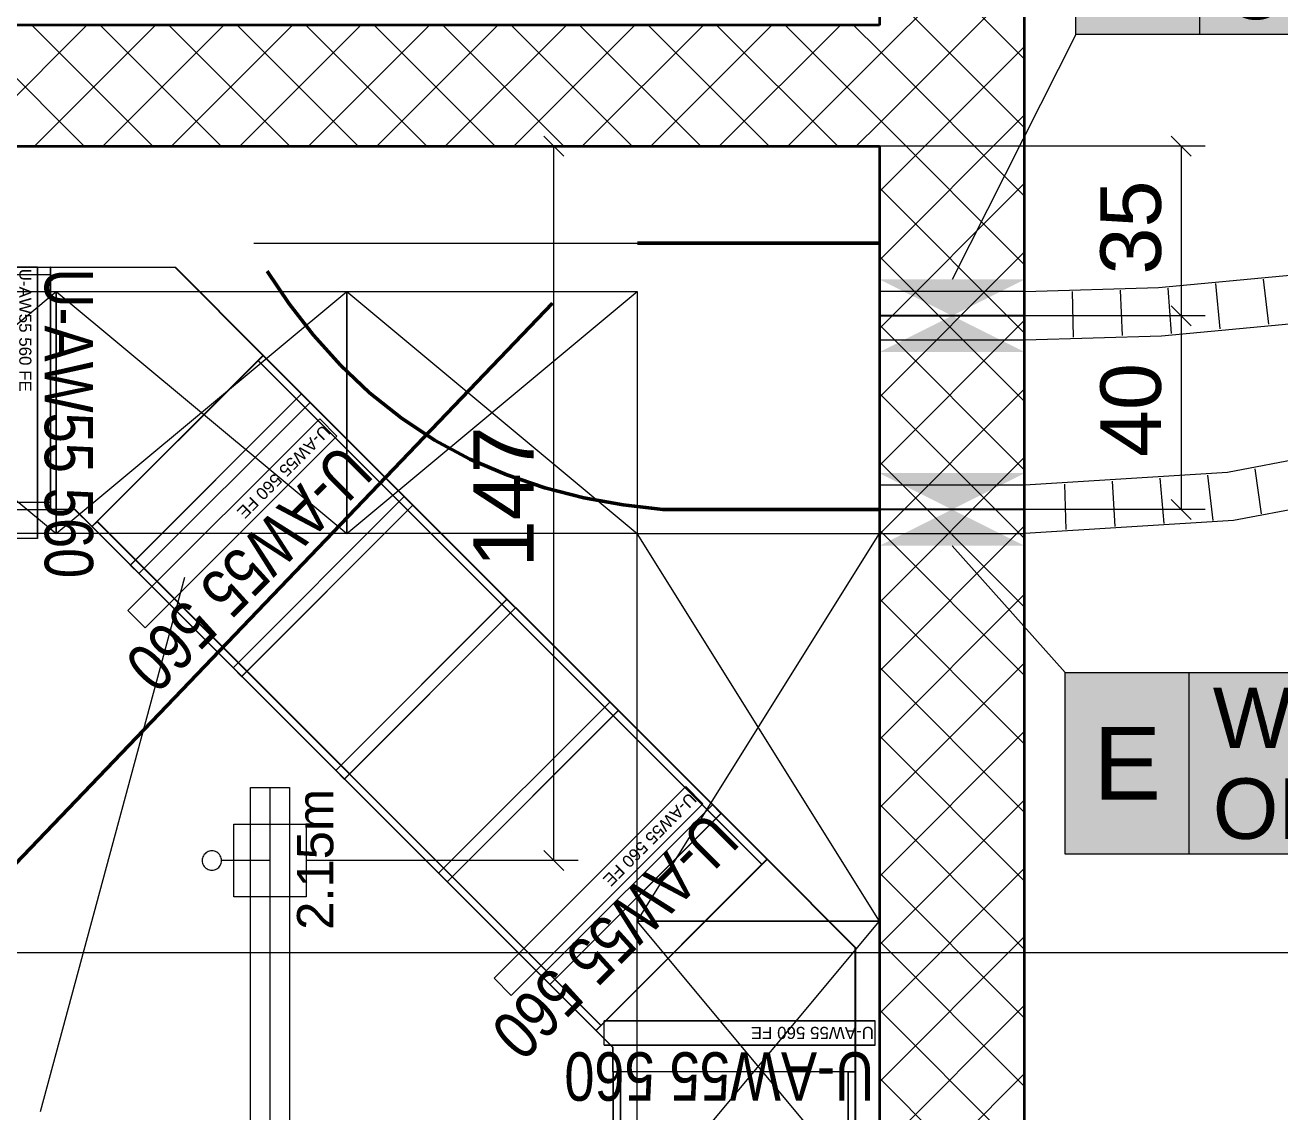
# Model space of a CAD drawing. Extents: x -1132 to 613, y -179 to 712.
# Drawn here: x 18.1 to 69.9, y 67.9 to 112.8 of the extents above; entities that cross this region are included whole.
import ezdxf
from ezdxf.lldxf.tags import DXFTag

# ---------------------------------------------------------------- set-up
doc = ezdxf.new("R2010")
doc.units = 0
doc.layers.get('0').update_dxf_attribs({"lineweight": 13})
for name, color, linetype, lineweight in [('A-WALL-____-MCUT', 7, 'Continuous', 35), ('A-WALL-____-PATT', 7, 'Continuous', 35), ('S-GRID-____-OTLN', 7, 'Continuous', 5)]:
    doc.layers.add(name, color=color, linetype=linetype, lineweight=lineweight)
for name, color, linetype, lineweight, true_color in [('EL01_VVV_Mass', 7, 'Continuous', 13, 0xb2b200), ('EL01_WAN_Aussparung Wand', 7, 'Continuous', 13, 0x7f5f3f), ('EL01_WAN_Aussparung Wand Text', 7, 'Continuous', 13, 0x7f5f3f), ('EL01_WAN_Leuchten', 7, 'Continuous', 13, 0x0080ff), ('EL01_WAN_Licht', 7, 'Continuous', 13, 0x0080ff), ('EL01_WAN_Trassen', 40, 'Continuous', 13, 0xffbf00), ('EL01_WAN_Trassen Befestigung', 7, 'Continuous', 13, 0xb2b200), ('EL01_WAN_Verteiler', 1, 'Continuous', 13, 0xff0000), ('X_Geometrie', 3, 'Continuous', 50, 0x00ff00)]:
    doc.layers.add(name, color=color, linetype=linetype, lineweight=lineweight, true_color=true_color)
doc.styles.get("Standard").update_dxf_attribs({"font": 'arial.ttf'})
tags = doc.linetypes.add('_Rasterlinie_', pattern=[0.375, 0.2, -0.05, 0.075, -0.05]).pattern_tags.tags
tags[10:11] = [DXFTag(74, 4), DXFTag(75, 0), DXFTag(340, '0'), DXFTag(46, 1.0), DXFTag(50, 0.0), DXFTag(44, 0.0), DXFTag(45, 0.0)]
tags[8:9] = [DXFTag(74, 4), DXFTag(75, 0), DXFTag(340, '0'), DXFTag(46, 1.0), DXFTag(50, 0.0), DXFTag(44, 0.0), DXFTag(45, 0.0)]
tags[6:7] = [DXFTag(74, 4), DXFTag(75, 0), DXFTag(340, '0'), DXFTag(46, 1.0), DXFTag(50, 0.0), DXFTag(44, 0.0), DXFTag(45, 0.0)]
tags[4:5] = [DXFTag(74, 4), DXFTag(75, 0), DXFTag(340, '0'), DXFTag(46, 1.0), DXFTag(50, 0.0), DXFTag(44, 0.0), DXFTag(45, 0.0)]
tags = doc.linetypes.add('STRICHPUNKT2', pattern=[12.7, 6.35, -3.175, 0, -3.175]).pattern_tags.tags
tags[10:11] = [DXFTag(74, 4), DXFTag(75, 0), DXFTag(340, '0'), DXFTag(46, 0.0), DXFTag(50, 0.0), DXFTag(44, 0.0), DXFTag(45, 0.0)]
tags[8:9] = [DXFTag(74, 4), DXFTag(75, 0), DXFTag(340, '0'), DXFTag(46, 0.0), DXFTag(50, 0.0), DXFTag(44, 0.0), DXFTag(45, 0.0)]
tags[6:7] = [DXFTag(74, 4), DXFTag(75, 0), DXFTag(340, '0'), DXFTag(46, 0.0), DXFTag(50, 0.0), DXFTag(44, 0.0), DXFTag(45, 0.0)]
tags[4:5] = [DXFTag(74, 4), DXFTag(75, 0), DXFTag(340, '0'), DXFTag(46, 0.0), DXFTag(50, 0.0), DXFTag(44, 0.0), DXFTag(45, 0.0)]

# ---------------------------------------------------------------- blocks, each defined once
blk = doc.blocks.new('Referenz-A0UNPDE96I', base_point=(-1115.886, -117.372))
at = {"layer": 'A-WALL-____-MCUT', "color": 0, "linetype": 'Continuous', "ltscale": 0.35}
for p, q in [((59.385, -113.603), (59.385, 561.478)), ((53.385, 152.778), (53.385, 112.778)), ((53.385, 112.778), (-87.215, 112.778)), ((-87.215, 107.778), (53.385, 107.778)), ((53.385, 107.778), (53.385, -37.222))]:
    blk.add_line(p, q, dxfattribs=at)
at = {"layer": 'A-WALL-____-PATT', "color": 0, "linetype": 'Continuous', "lineweight": 9, "ltscale": 0.13}
for p, q in [((53.385, 111.561), (59.385, 117.561)), ((59.385, 111.372), (53.385, 117.372)), ((53.385, 108.732), (59.385, 114.732)), ((59.385, 108.544), (53.385, 114.544)), ((20.553, 107.778), (15.553, 112.778)), ((15.662, 107.778), (20.662, 112.778)), ((23.381, 107.778), (18.381, 112.778)), ((18.49, 107.778), (23.49, 112.778)), ((26.21, 107.778), (21.21, 112.778)), ((21.318, 107.778), (26.318, 112.778)), ((29.038, 107.778), (24.038, 112.778)), ((24.147, 107.778), (29.147, 112.778)), ((31.866, 107.778), (26.866, 112.778)), ((26.975, 107.778), (31.975, 112.778)), ((34.695, 107.778), (29.695, 112.778)), ((29.804, 107.778), (34.804, 112.778)), ((37.523, 107.778), (32.523, 112.778)), ((32.632, 107.778), (37.632, 112.778)), ((40.352, 107.778), (35.352, 112.778)), ((35.461, 107.778), (40.461, 112.778)), ((43.18, 107.778), (38.18, 112.778)), ((38.289, 107.778), (43.289, 112.778)), ((46.009, 107.778), (41.009, 112.778)), ((41.117, 107.778), (46.117, 112.778)), ((48.837, 107.778), (43.837, 112.778)), ((43.946, 107.778), (48.946, 112.778)), ((51.665, 107.778), (46.665, 112.778)), ((46.774, 107.778), (51.774, 112.778)), ((53.385, 108.887), (49.494, 112.778)), ((53.385, 111.715), (52.322, 112.778)), ((49.603, 107.778), (53.385, 111.561)), ((53.385, 105.904), (59.385, 111.904)), ((59.385, 105.715), (53.385, 111.715)), ((53.385, 103.076), (59.385, 109.076)), ((59.385, 102.887), (53.385, 108.887)), ((52.431, 107.778), (53.385, 108.732)), ((53.385, 100.247), (59.385, 106.247)), ((59.385, 100.058), (53.385, 106.058)), ((53.385, 97.419), (59.385, 103.419)), ((59.385, 97.23), (53.385, 103.23)), ((53.385, 94.59), (59.385, 100.59)), ((59.385, 94.401), (53.385, 100.401)), ((53.385, 91.762), (59.385, 97.762)), ((59.385, 91.573), (53.385, 97.573)), ((53.385, 88.933), (59.385, 94.933)), ((59.385, 88.745), (53.385, 94.745)), ((53.385, 86.105), (59.385, 92.105)), ((59.385, 85.916), (53.385, 91.916)), ((53.385, 83.277), (59.385, 89.277)), ((59.385, 83.088), (53.385, 89.088)), ((53.385, 80.448), (59.385, 86.448)), ((59.385, 80.259), (53.385, 86.259)), ((53.385, 77.62), (59.385, 83.62)), ((59.385, 77.431), (53.385, 83.431)), ((53.385, 74.791), (59.385, 80.791)), ((59.385, 74.602), (53.385, 80.602)), ((53.385, 71.963), (59.385, 77.963)), ((59.385, 71.774), (53.385, 77.774)), ((53.385, 69.134), (59.385, 75.134)), ((59.385, 68.946), (53.385, 74.946)), ((53.385, 66.306), (59.385, 72.306)), ((59.385, 66.117), (53.385, 72.117)), ((53.385, 63.478), (59.385, 69.478)), ((59.385, 63.289), (53.385, 69.289))]:
    blk.add_line(p, q, dxfattribs=at)
at = {"layer": 'S-GRID-____-OTLN', "color": 0, "linetype": '_Rasterlinie_', "ltscale": 0.13}
blk.add_line((-1107.612, 74.478), (103.376, 74.478), dxfattribs=at)
at = {"layer": 'X_Geometrie', "color": 0, "linetype": 'Continuous', "ltscale": 0.5}
blk.add_line((-88.498, -32.662), (39.889, 101.295), dxfattribs=at)
blk = doc.blocks.new('Wanddurchbruch-A0UNPDFF6I', base_point=(53.387, 91.278))
at = {"color": 0, "linetype": 'ByBlock', "lineweight": -2, "ltscale": 0.13}
for p, q in [((53.387, 91.278), (53.387, 94.278)), ((59.387, 91.278), (59.387, 94.278))]:
    blk.add_line(p, q, dxfattribs=at)
at = {"color": 0, "linetype": 'STRICHPUNKT2', "lineweight": 25, "ltscale": 0.25}
blk.add_line((59.387, 92.778), (53.387, 92.778), dxfattribs=at)
at = {"color": 0, "linetype": 'ByBlock', "lineweight": -2, "ltscale": 0.13}
for points in [[(56.387, 92.778), (59.387, 94.278), (53.387, 94.278)], [(53.387, 91.278), (59.387, 91.278), (56.387, 92.778)]]:
    blk.add_solid(points, dxfattribs=at)
blk = doc.blocks.new('Durchbruch beschriften-A0UNPDFH6I', base_point=(56.387, 78.547))
at = {"color": 0, "lineweight": -2}
for p, q in [((61.061, 86.047), (56.387, 91.278)), ((61.061, 78.547), (61.061, 86.047)), ((61.061, 86.047), (87.229, 86.047)), ((66.182, 78.547), (66.182, 86.047)), ((87.229, 86.047), (87.229, 78.547)), ((87.229, 78.547), (61.061, 78.547))]:
    blk.add_line(p, q, dxfattribs=at)
at = {"color": 7, "lineweight": -2, "true_color": 0xffffff}
for points in [[(61.061, 78.547), (87.229, 78.547), (61.061, 86.047)], [(87.229, 78.547), (61.061, 86.047), (87.229, 86.047)]]:
    blk.add_solid(points, dxfattribs=at)
at = {"color": 0, "lineweight": -2, "char_height": 2.5, "attachment_point": 1}
for s, insert in [('{\\fArial; WA 150 }', (66.182, 85.422)), ('{\\fArial; OKRD=-350 }', (66.182, 81.672))]:
    blk.add_mtext(s, dxfattribs=dict(at, insert=insert))
at = {"color": 40, "lineweight": -2, "true_color": 0xffbf00, "insert": (62.224, 83.797), "char_height": 3, "attachment_point": 1}
blk.add_mtext('{\\fArial;E}', dxfattribs=at)
blk = doc.blocks.new('Wanddurchbruch-A0UNPDJH6I', base_point=(53.387, 99.278))
at = {"color": 0, "linetype": 'ByBlock', "lineweight": -2, "ltscale": 0.13}
for p, q in [((53.387, 99.278), (53.387, 102.278)), ((59.387, 99.278), (59.387, 102.278))]:
    blk.add_line(p, q, dxfattribs=at)
at = {"color": 0, "linetype": 'STRICHPUNKT2', "lineweight": 25, "ltscale": 0.25}
blk.add_line((59.387, 100.778), (53.387, 100.778), dxfattribs=at)
at = {"color": 0, "linetype": 'ByBlock', "lineweight": -2, "ltscale": 0.13}
for points in [[(56.387, 100.778), (59.387, 102.278), (53.387, 102.278)], [(53.387, 99.278), (59.387, 99.278), (56.387, 100.778)]]:
    blk.add_solid(points, dxfattribs=at)
blk = doc.blocks.new('Durchbruch beschriften-A0UNPDJJ6I', base_point=(56.387, 102.278))
at = {"color": 0, "lineweight": -2}
for p, q in [((61.495, 112.4), (61.495, 119.9)), ((61.495, 119.9), (87.662, 119.9)), ((66.615, 112.4), (66.615, 119.9)), ((87.662, 119.9), (87.662, 112.4)), ((61.495, 112.4), (56.387, 102.278)), ((87.662, 112.4), (61.495, 112.4))]:
    blk.add_line(p, q, dxfattribs=at)
at = {"color": 7, "lineweight": -2, "true_color": 0xffffff}
for points in [[(61.495, 112.4), (87.662, 112.4), (61.495, 119.9)], [(87.662, 112.4), (61.495, 119.9), (87.662, 119.9)]]:
    blk.add_solid(points, dxfattribs=at)
at = {"color": 0, "lineweight": -2, "char_height": 2.5, "attachment_point": 1}
for s, insert in [('{\\fArial; WA 150 }', (66.615, 119.275)), ('{\\fArial; OKRD=-350 }', (66.615, 115.525))]:
    blk.add_mtext(s, dxfattribs=dict(at, insert=insert))
at = {"color": 40, "lineweight": -2, "true_color": 0xffbf00, "insert": (62.658, 117.65), "char_height": 3, "attachment_point": 1}
blk.add_mtext('{\\fArial;E}', dxfattribs=at)
blk = doc.blocks.new('IfcObject-A0UNPDJZ6I', base_point=(22.318, 85.308))
at = {"layer": 'EL01_WAN_Trassen', "linetype": 'ByBlock', "lineweight": -2, "ltscale": 0.13}
for p, q in [((30.274, 96.518), (22.355, 88.598)), ((22.355, 88.598), (30.274, 96.518)), ((30.981, 95.811), (30.274, 96.518)), ((30.981, 95.811), (30.274, 96.518)), ((30.274, 96.518), (30.274, 96.518)), ((30.981, 95.811), (23.062, 87.891)), ((23.062, 87.891), (30.981, 95.811)), ((30.981, 95.811), (30.981, 95.811)), ((23.062, 87.891), (22.355, 88.598)), ((23.062, 87.891), (22.355, 88.598)), ((22.355, 88.598), (22.355, 88.598)), ((23.062, 87.891), (23.062, 87.891))]:
    blk.add_line(p, q, dxfattribs=at)
at = {"layer": 'EL01_WAN_Trassen', "lineweight": -2, "attachment_point": 1, "rotation": 225}
for s, insert, char_height in [('{\\fArial;U-AW55 560 FE}', (30.766, 95.949), 0.5), ('{\\W0.8;\\fArial;U-AW55 560}', (32.575, 94.151), 2)]:
    blk.add_mtext(s, dxfattribs=dict(at, insert=insert, char_height=char_height))
blk = doc.blocks.new('IfcObject-A0UNPDNF6I', base_point=(17.617, 90.226))
at = {"layer": 'EL01_WAN_Trassen', "linetype": 'ByBlock', "lineweight": -2, "ltscale": 0.13}
for p, q in [((18.617, 102.778), (17.617, 102.778)), ((18.617, 102.778), (17.617, 102.778)), ((17.617, 102.778), (17.617, 91.578)), ((17.617, 91.578), (17.617, 102.778)), ((17.617, 102.778), (17.617, 102.778)), ((18.617, 102.778), (18.617, 91.578)), ((18.617, 91.578), (18.617, 102.778)), ((18.617, 102.778), (18.617, 102.778)), ((18.617, 91.578), (17.617, 91.578)), ((18.617, 91.578), (17.617, 91.578)), ((17.617, 91.578), (17.617, 91.578)), ((18.617, 91.578), (18.617, 91.578))]:
    blk.add_line(p, q, dxfattribs=at)
at = {"layer": 'EL01_WAN_Trassen', "lineweight": -2, "attachment_point": 1, "rotation": 270}
for s, insert, char_height in [('{\\fArial;U-AW55 560 FE}', (18.367, 102.723), 0.5), ('{\\W0.8;\\fArial;U-AW55 560}', (20.917, 102.732), 2)]:
    blk.add_mtext(s, dxfattribs=dict(at, insert=insert, char_height=char_height))
blk = doc.blocks.new('IfcObject-A0UNPDP56I', base_point=(40.665, 68.358))
at = {"layer": 'EL01_WAN_Trassen', "linetype": 'ByBlock', "lineweight": -2, "ltscale": 0.13}
for p, q in [((42.017, 70.658), (42.017, 71.658)), ((42.017, 70.658), (42.017, 71.658)), ((53.217, 71.658), (42.017, 71.658)), ((42.017, 71.658), (42.017, 71.658)), ((42.017, 71.658), (53.217, 71.658)), ((53.217, 70.658), (53.217, 71.658)), ((53.217, 70.658), (53.217, 71.658)), ((53.217, 71.658), (53.217, 71.658)), ((53.217, 70.658), (42.017, 70.658)), ((42.017, 70.658), (42.017, 70.658)), ((42.017, 70.658), (53.217, 70.658)), ((53.217, 70.658), (53.217, 70.658))]:
    blk.add_line(p, q, dxfattribs=at)
at = {"layer": 'EL01_WAN_Trassen', "lineweight": -2, "attachment_point": 1, "rotation": 180}
for s, insert, char_height in [('{\\fArial;U-AW55 560 FE}', (53.162, 70.908), 0.5), ('{\\W0.8;\\fArial;U-AW55 560}', (53.171, 68.358), 2)]:
    blk.add_mtext(s, dxfattribs=dict(at, insert=insert, char_height=char_height))
blk = doc.blocks.new('IfcObject-A0UNPDQ16I', base_point=(37.436, 70.124))
at = {"layer": 'EL01_WAN_Trassen', "linetype": 'ByBlock', "lineweight": -2, "ltscale": 0.13}
for p, q in [((45.393, 81.333), (37.473, 73.414)), ((37.473, 73.414), (45.393, 81.333)), ((46.1, 80.626), (45.393, 81.333)), ((46.1, 80.626), (45.393, 81.333)), ((45.393, 81.333), (45.393, 81.333)), ((46.1, 80.626), (38.18, 72.707)), ((38.18, 72.707), (46.1, 80.626)), ((46.1, 80.626), (46.1, 80.626)), ((38.18, 72.707), (37.473, 73.414)), ((38.18, 72.707), (37.473, 73.414)), ((37.473, 73.414), (37.473, 73.414)), ((38.18, 72.707), (38.18, 72.707))]:
    blk.add_line(p, q, dxfattribs=at)
at = {"layer": 'EL01_WAN_Trassen', "lineweight": -2, "attachment_point": 1, "rotation": 225}
for s, insert, char_height in [('{\\fArial;U-AW55 560 FE}', (45.884, 80.764), 0.5), ('{\\W0.8;\\fArial;U-AW55 560}', (47.693, 78.967), 2)]:
    blk.add_mtext(s, dxfattribs=dict(at, insert=insert, char_height=char_height))
blk = doc.blocks.new('Winkel-A0UNPDQ96I', base_point=(41.672, 69.55))
at = {"color": 0, "linetype": 'ByBlock', "lineweight": -2, "ltscale": 0.13}
for p, q in [((41.672, 71.257), (48.742, 78.328)), ((41.69, 71.257), (48.761, 78.328)), ((48.742, 78.328), (48.761, 78.328)), ((48.742, 78.328), (52.378, 74.692)), ((48.761, 78.328), (52.396, 74.692)), ((52.378, 74.692), (52.396, 74.692)), ((52.378, 74.692), (52.378, 69.55)), ((52.396, 74.692), (52.396, 69.55)), ((41.672, 71.257), (41.69, 71.257)), ((42.379, 70.55), (41.672, 71.257)), ((42.397, 70.55), (41.69, 71.257)), ((42.379, 70.55), (42.397, 70.55)), ((42.379, 69.55), (42.379, 70.55)), ((42.397, 69.55), (42.397, 70.55)), ((42.379, 69.55), (42.397, 69.55)), ((52.378, 69.55), (42.379, 69.55)), ((52.396, 69.55), (42.397, 69.55)), ((52.378, 69.55), (52.396, 69.55))]:
    blk.add_line(p, q, dxfattribs=at)
blk = doc.blocks.new('Winkel-A0UNPDQV6I', base_point=(19.153, 92.071))
at = {"color": 0, "linetype": 'ByBlock', "lineweight": -2, "ltscale": 0.13}
for p, q in [((19.153, 102.778), (19.172, 102.778)), ((19.153, 92.778), (19.153, 102.778)), ((19.153, 102.778), (24.295, 102.778)), ((19.172, 92.778), (19.172, 102.778)), ((19.172, 102.778), (24.313, 102.778)), ((24.295, 102.778), (24.313, 102.778)), ((24.295, 102.778), (27.93, 99.142)), ((24.313, 102.778), (27.949, 99.142)), ((27.93, 99.142), (20.86, 92.071)), ((27.949, 99.142), (20.879, 92.071)), ((27.93, 99.142), (27.949, 99.142)), ((19.153, 92.778), (19.172, 92.778)), ((20.153, 92.778), (19.153, 92.778)), ((20.172, 92.778), (19.172, 92.778)), ((20.153, 92.778), (20.172, 92.778)), ((20.86, 92.071), (20.153, 92.778)), ((20.879, 92.071), (20.172, 92.778)), ((20.86, 92.071), (20.879, 92.071))]:
    blk.add_line(p, q, dxfattribs=at)
blk = doc.blocks.new('Kabelleiter-A0UNPDT16I', base_point=(20.86, 71.257))
at = {"color": 0, "linetype": 'ByBlock', "lineweight": -2, "ltscale": 0.13}
for p, q in [((27.93, 99.142), (27.718, 98.93)), ((27.737, 98.93), (27.949, 99.142)), ((27.93, 99.142), (48.742, 78.328)), ((27.949, 99.142), (27.93, 99.142)), ((27.949, 99.142), (48.761, 78.328)), ((27.718, 98.93), (48.53, 78.116)), ((27.718, 98.93), (27.737, 98.93)), ((27.737, 98.93), (48.549, 78.116)), ((22.451, 90.48), (29.521, 97.551)), ((22.456, 90.48), (29.526, 97.551)), ((29.526, 97.551), (29.521, 97.551)), ((29.521, 97.551), (29.875, 97.198)), ((29.879, 97.198), (29.526, 97.551)), ((22.804, 90.127), (29.875, 97.198)), ((22.809, 90.127), (29.879, 97.198)), ((29.875, 97.198), (29.879, 97.198)), ((26.693, 86.238), (33.763, 93.309)), ((26.698, 86.238), (33.768, 93.309)), ((33.768, 93.309), (33.763, 93.309)), ((33.763, 93.309), (34.117, 92.955)), ((34.121, 92.955), (33.768, 93.309)), ((27.047, 85.884), (34.117, 92.955)), ((27.051, 85.884), (34.121, 92.955)), ((34.117, 92.955), (34.121, 92.955)), ((21.072, 92.283), (20.86, 92.071)), ((20.879, 92.071), (21.091, 92.283)), ((21.072, 92.283), (41.884, 71.469)), ((21.091, 92.283), (21.072, 92.283)), ((21.091, 92.283), (41.903, 71.469)), ((20.86, 92.071), (41.672, 71.257)), ((20.86, 92.071), (20.879, 92.071)), ((20.879, 92.071), (41.69, 71.257)), ((22.456, 90.48), (22.451, 90.48)), ((22.451, 90.48), (22.804, 90.127)), ((22.809, 90.127), (22.456, 90.48)), ((22.804, 90.127), (22.809, 90.127)), ((30.935, 81.995), (38.005, 89.066)), ((30.94, 81.995), (38.01, 89.066)), ((31.289, 81.641), (38.359, 88.712)), ((31.293, 81.641), (38.364, 88.712)), ((38.01, 89.066), (38.005, 89.066)), ((38.005, 89.066), (38.359, 88.712)), ((38.364, 88.712), (38.01, 89.066)), ((38.359, 88.712), (38.364, 88.712)), ((26.698, 86.238), (26.693, 86.238)), ((26.693, 86.238), (27.047, 85.884)), ((27.051, 85.884), (26.698, 86.238)), ((27.047, 85.884), (27.051, 85.884)), ((35.177, 77.752), (42.248, 84.823)), ((35.182, 77.752), (42.252, 84.823)), ((35.531, 77.399), (42.601, 84.47)), ((35.535, 77.399), (42.606, 84.47)), ((42.252, 84.823), (42.248, 84.823)), ((42.248, 84.823), (42.601, 84.47)), ((42.606, 84.47), (42.252, 84.823)), ((42.601, 84.47), (42.606, 84.47)), ((30.94, 81.995), (30.935, 81.995)), ((30.935, 81.995), (31.289, 81.641)), ((31.293, 81.641), (30.94, 81.995)), ((31.289, 81.641), (31.293, 81.641)), ((39.419, 73.51), (46.49, 80.581)), ((39.424, 73.51), (46.494, 80.581)), ((46.494, 80.581), (46.49, 80.581)), ((46.49, 80.581), (46.843, 80.227)), ((46.848, 80.227), (46.494, 80.581)), ((39.773, 73.156), (46.843, 80.227)), ((39.778, 73.156), (46.848, 80.227)), ((46.843, 80.227), (46.848, 80.227)), ((48.742, 78.328), (48.53, 78.116)), ((48.549, 78.116), (48.761, 78.328)), ((48.761, 78.328), (48.742, 78.328)), ((35.182, 77.752), (35.177, 77.752)), ((35.177, 77.752), (35.531, 77.399)), ((35.535, 77.399), (35.182, 77.752)), ((48.53, 78.116), (48.549, 78.116)), ((35.531, 77.399), (35.535, 77.399)), ((39.424, 73.51), (39.419, 73.51)), ((39.419, 73.51), (39.773, 73.156)), ((39.778, 73.156), (39.424, 73.51)), ((39.773, 73.156), (39.778, 73.156)), ((41.884, 71.469), (41.672, 71.257)), ((41.672, 71.257), (41.69, 71.257)), ((41.69, 71.257), (41.903, 71.469)), ((41.903, 71.469), (41.884, 71.469))]:
    blk.add_line(p, q, dxfattribs=at)
blk = doc.blocks.new('Kabelleiter-A0UNPDTH6I', base_point=(-16.206, 92.778))
at = {"color": 0, "linetype": 'ByBlock', "lineweight": -2, "ltscale": 0.13}
for p, q in [((-16.206, 102.778), (19.153, 102.778)), ((-16.187, 102.778), (-16.206, 102.778)), ((-16.206, 102.778), (-16.206, 102.478)), ((-16.187, 102.778), (19.172, 102.778)), ((-16.187, 102.478), (-16.187, 102.778)), ((-13.956, 92.778), (-13.956, 102.778)), ((-13.951, 102.778), (-13.956, 102.778)), ((-13.956, 102.778), (-13.456, 102.778)), ((-13.951, 92.778), (-13.951, 102.778)), ((-13.451, 102.778), (-13.951, 102.778)), ((-13.456, 92.778), (-13.456, 102.778)), ((-13.456, 102.778), (-13.451, 102.778)), ((-13.451, 92.778), (-13.451, 102.778)), ((-7.957, 92.778), (-7.957, 102.778)), ((-7.952, 102.778), (-7.957, 102.778)), ((-7.957, 102.778), (-7.457, 102.778)), ((-7.952, 92.778), (-7.952, 102.778)), ((-7.452, 102.778), (-7.952, 102.778)), ((-7.457, 92.778), (-7.457, 102.778)), ((-7.457, 102.778), (-7.452, 102.778)), ((-7.452, 92.778), (-7.452, 102.778)), ((-1.957, 92.778), (-1.957, 102.778)), ((-1.953, 102.778), (-1.957, 102.778)), ((-1.957, 102.778), (-1.457, 102.778)), ((-1.953, 92.778), (-1.953, 102.778)), ((-1.453, 102.778), (-1.953, 102.778)), ((-1.457, 92.778), (-1.457, 102.778)), ((-1.457, 102.778), (-1.453, 102.778)), ((-1.453, 92.778), (-1.453, 102.778)), ((4.042, 92.778), (4.042, 102.778)), ((4.047, 102.778), (4.042, 102.778)), ((4.042, 102.778), (4.542, 102.778)), ((4.047, 92.778), (4.047, 102.778)), ((4.546, 102.778), (4.047, 102.778)), ((4.542, 92.778), (4.542, 102.778)), ((4.542, 102.778), (4.546, 102.778)), ((4.546, 92.778), (4.546, 102.778)), ((10.041, 92.778), (10.041, 102.778)), ((10.046, 102.778), (10.041, 102.778)), ((10.041, 102.778), (10.541, 102.778)), ((10.046, 92.778), (10.046, 102.778)), ((10.546, 102.778), (10.046, 102.778)), ((10.541, 92.778), (10.541, 102.778)), ((10.541, 102.778), (10.546, 102.778)), ((10.546, 92.778), (10.546, 102.778)), ((16.04, 92.778), (16.04, 102.778)), ((16.045, 102.778), (16.04, 102.778)), ((16.04, 102.778), (16.54, 102.778)), ((16.045, 92.778), (16.045, 102.778)), ((16.545, 102.778), (16.045, 102.778)), ((16.54, 92.778), (16.54, 102.778)), ((16.54, 102.778), (16.545, 102.778)), ((16.545, 92.778), (16.545, 102.778)), ((19.172, 102.778), (19.153, 102.778)), ((19.153, 102.778), (19.153, 102.478)), ((19.172, 102.478), (19.172, 102.778)), ((-16.206, 102.478), (19.153, 102.478)), ((-16.206, 102.478), (-16.187, 102.478)), ((-16.187, 102.478), (19.172, 102.478)), ((19.153, 102.478), (19.172, 102.478)), ((-16.206, 93.078), (19.153, 93.078)), ((-16.187, 93.078), (-16.206, 93.078)), ((-16.206, 93.078), (-16.206, 92.778)), ((-16.206, 92.778), (19.153, 92.778)), ((-16.206, 92.778), (-16.187, 92.778)), ((-16.187, 93.078), (19.172, 93.078)), ((-16.187, 92.778), (-16.187, 93.078)), ((-16.187, 92.778), (19.172, 92.778)), ((-13.951, 92.778), (-13.956, 92.778)), ((-13.956, 92.778), (-13.456, 92.778)), ((-13.451, 92.778), (-13.951, 92.778)), ((-13.456, 92.778), (-13.451, 92.778)), ((-7.952, 92.778), (-7.957, 92.778)), ((-7.957, 92.778), (-7.457, 92.778)), ((-7.452, 92.778), (-7.952, 92.778)), ((-7.457, 92.778), (-7.452, 92.778)), ((-1.953, 92.778), (-1.957, 92.778)), ((-1.957, 92.778), (-1.457, 92.778)), ((-1.453, 92.778), (-1.953, 92.778)), ((-1.457, 92.778), (-1.453, 92.778)), ((4.047, 92.778), (4.042, 92.778)), ((4.042, 92.778), (4.542, 92.778)), ((4.546, 92.778), (4.047, 92.778)), ((4.542, 92.778), (4.546, 92.778)), ((10.046, 92.778), (10.041, 92.778)), ((10.041, 92.778), (10.541, 92.778)), ((10.546, 92.778), (10.046, 92.778)), ((10.541, 92.778), (10.546, 92.778)), ((16.045, 92.778), (16.04, 92.778)), ((16.04, 92.778), (16.54, 92.778)), ((16.545, 92.778), (16.045, 92.778)), ((16.54, 92.778), (16.545, 92.778)), ((19.172, 93.078), (19.153, 93.078)), ((19.153, 93.078), (19.153, 92.778)), ((19.153, 92.778), (19.172, 92.778)), ((19.172, 92.778), (19.172, 93.078))]:
    blk.add_line(p, q, dxfattribs=at)
blk = doc.blocks.new('Kabelleiter-A0UNPDTT6I', base_point=(42.379, 35.928))
at = {"color": 0, "linetype": 'ByBlock', "lineweight": -2, "ltscale": 0.13}
for p, q in [((42.379, 69.55), (42.379, 35.928)), ((42.379, 69.55), (42.397, 69.55)), ((42.679, 69.55), (42.379, 69.55)), ((42.397, 69.55), (42.397, 35.928)), ((42.397, 69.55), (42.697, 69.55)), ((42.679, 69.55), (42.679, 35.928)), ((42.697, 69.55), (42.679, 69.55)), ((42.697, 69.55), (42.697, 35.928)), ((52.078, 69.55), (52.078, 35.928)), ((52.078, 69.55), (52.096, 69.55)), ((52.378, 69.55), (52.078, 69.55)), ((52.096, 69.55), (52.096, 35.928)), ((52.096, 69.55), (52.396, 69.55)), ((52.378, 69.55), (52.378, 35.928)), ((52.396, 69.55), (52.378, 69.55)), ((52.396, 69.55), (52.396, 35.928)), ((42.379, 67.3), (52.378, 67.3)), ((42.383, 67.3), (42.379, 67.3)), ((42.379, 67.3), (42.379, 66.8)), ((42.383, 67.3), (52.382, 67.3)), ((42.383, 66.8), (42.383, 67.3)), ((52.382, 67.3), (52.378, 67.3)), ((52.378, 67.3), (52.378, 66.8)), ((52.382, 66.8), (52.382, 67.3)), ((42.379, 66.8), (52.378, 66.8)), ((42.379, 66.8), (42.383, 66.8)), ((42.383, 66.8), (52.382, 66.8)), ((52.378, 66.8), (52.382, 66.8)), ((42.379, 61.3), (52.378, 61.3)), ((42.383, 61.3), (42.379, 61.3)), ((42.379, 61.3), (42.379, 60.8)), ((42.383, 61.3), (52.382, 61.3)), ((42.383, 60.8), (42.383, 61.3)), ((52.382, 61.3), (52.378, 61.3)), ((52.378, 61.3), (52.378, 60.8)), ((52.382, 60.8), (52.382, 61.3)), ((42.379, 60.8), (52.378, 60.8)), ((42.379, 60.8), (42.383, 60.8)), ((42.383, 60.8), (52.382, 60.8)), ((52.378, 60.8), (52.382, 60.8)), ((42.379, 55.3), (52.378, 55.3)), ((42.383, 55.3), (42.379, 55.3)), ((42.379, 55.3), (42.379, 54.8)), ((42.383, 55.3), (52.382, 55.3)), ((42.383, 54.8), (42.383, 55.3)), ((52.382, 55.3), (52.378, 55.3)), ((52.378, 55.3), (52.378, 54.8)), ((52.382, 54.8), (52.382, 55.3)), ((42.379, 54.8), (52.378, 54.8)), ((42.379, 54.8), (42.383, 54.8)), ((42.383, 54.8), (52.382, 54.8)), ((52.378, 54.8), (52.382, 54.8)), ((42.379, 49.3), (52.378, 49.3)), ((42.383, 49.3), (42.379, 49.3)), ((42.379, 49.3), (42.379, 48.8)), ((42.383, 49.3), (52.382, 49.3)), ((42.383, 48.8), (42.383, 49.3)), ((52.382, 49.3), (52.378, 49.3)), ((52.378, 49.3), (52.378, 48.8)), ((52.382, 48.8), (52.382, 49.3)), ((42.379, 48.8), (52.378, 48.8)), ((42.379, 48.8), (42.383, 48.8)), ((42.383, 48.8), (52.382, 48.8)), ((52.378, 48.8), (52.382, 48.8)), ((42.379, 43.3), (52.378, 43.3)), ((42.383, 43.3), (42.379, 43.3)), ((42.379, 43.3), (42.379, 42.8)), ((42.383, 43.3), (52.382, 43.3)), ((42.383, 42.8), (42.383, 43.3)), ((52.382, 43.3), (52.378, 43.3)), ((52.378, 43.3), (52.378, 42.8)), ((52.382, 42.8), (52.382, 43.3)), ((42.379, 42.8), (52.378, 42.8)), ((42.379, 42.8), (42.383, 42.8)), ((42.383, 42.8), (52.382, 42.8)), ((52.378, 42.8), (52.382, 42.8)), ((42.379, 37.3), (52.378, 37.3)), ((42.383, 37.3), (42.379, 37.3)), ((42.379, 37.3), (42.379, 36.8)), ((42.379, 36.8), (52.378, 36.8)), ((42.379, 36.8), (42.383, 36.8)), ((42.383, 37.3), (52.382, 37.3)), ((42.383, 36.8), (42.383, 37.3)), ((42.383, 36.8), (52.382, 36.8)), ((52.382, 37.3), (52.378, 37.3)), ((52.378, 37.3), (52.378, 36.8)), ((52.378, 36.8), (52.382, 36.8)), ((52.382, 36.8), (52.382, 37.3)), ((42.379, 35.928), (42.397, 35.928)), ((42.679, 35.928), (42.379, 35.928)), ((42.397, 35.928), (42.697, 35.928)), ((42.697, 35.928), (42.679, 35.928)), ((52.078, 35.928), (52.096, 35.928)), ((52.378, 35.928), (52.078, 35.928)), ((52.096, 35.928), (52.396, 35.928)), ((52.396, 35.928), (52.378, 35.928))]:
    blk.add_line(p, q, dxfattribs=at)
blk = doc.blocks.new('Spline-A0UNPE1H6I', base_point=(44.444, 92.778))
at = {"color": 0, "lineweight": -2}
for p, q in [((44.444, 92.778), (45.19, 92.778)), ((45.19, 92.778), (45.935, 92.778)), ((45.935, 92.778), (46.68, 92.778)), ((46.68, 92.778), (47.425, 92.778)), ((47.425, 92.778), (48.171, 92.778)), ((48.171, 92.778), (48.916, 92.778)), ((48.916, 92.778), (49.661, 92.778)), ((49.661, 92.778), (50.406, 92.778)), ((50.406, 92.778), (51.152, 92.778)), ((51.152, 92.778), (51.897, 92.778)), ((51.897, 92.778), (52.642, 92.778)), ((52.642, 92.778), (53.387, 92.778))]:
    blk.add_line(p, q, dxfattribs=at)
blk = doc.blocks.new('HV-A0UNPE416I', base_point=(19.387, 91.778))
at = {"color": 0, "lineweight": -2}
for p, q in [((19.387, 91.778), (19.387, 101.778)), ((19.387, 101.778), (31.387, 101.778)), ((19.387, 91.778), (31.387, 101.778)), ((19.387, 101.778), (31.387, 91.778)), ((31.387, 101.778), (31.387, 91.778)), ((31.387, 91.778), (19.387, 91.778))]:
    blk.add_line(p, q, dxfattribs=at)
blk = doc.blocks.new('Maß-A0UNPE4R6I', base_point=(59.387, 92.365))
at = {"color": 0, "lineweight": -2}
for p, q in [((66.259, 100.365), (65.432, 101.192)), ((66.846, 100.778), (59.387, 100.778)), ((65.846, 100.778), (65.846, 92.778)), ((66.846, 92.778), (59.387, 92.778)), ((66.259, 92.365), (65.432, 93.192))]:
    blk.add_line(p, q, dxfattribs=at)
at = {"color": 0, "lineweight": -2, "insert": (62.512, 94.94), "char_height": 2.5, "attachment_point": 1, "rotation": 90}
blk.add_mtext('{\\fArial;40}', dxfattribs=at)
blk = doc.blocks.new('Maß-A0UNPEBH6I', base_point=(29.721, 77.865))
at = {"color": 0, "lineweight": -2}
for p, q in [((39.532, 108.192), (40.359, 107.365)), ((38.946, 107.778), (53.387, 107.778)), ((39.946, 78.278), (39.946, 107.778)), ((40.946, 78.278), (29.721, 78.278)), ((39.532, 78.692), (40.359, 77.865))]:
    blk.add_line(p, q, dxfattribs=at)
at = {"color": 0, "lineweight": -2, "insert": (36.612, 90.387), "char_height": 2.5, "attachment_point": 1, "rotation": 90}
blk.add_mtext('{\\fArial;147}', dxfattribs=at)
blk = doc.blocks.new('HV-A0UNPEC16I', base_point=(43.387, 75.778))
at = {"color": 0, "lineweight": -2}
for p, q in [((43.387, 75.778), (43.387, 91.778)), ((43.387, 91.778), (53.387, 91.778)), ((53.387, 75.778), (43.387, 91.778)), ((43.387, 75.778), (53.387, 91.778)), ((53.387, 91.778), (53.387, 75.778)), ((53.387, 75.778), (43.387, 75.778))]:
    blk.add_line(p, q, dxfattribs=at)
blk = doc.blocks.new('Wanddurchbruch-A0UNPEIB6I', base_point=(53.387, 91.278))
at = {"color": 0, "lineweight": -2}
for p, q in [((53.387, 91.278), (53.387, 94.278)), ((59.387, 91.278), (59.387, 94.278))]:
    blk.add_line(p, q, dxfattribs=at)
at = {"color": 0, "linetype": 'STRICHPUNKT2', "lineweight": 25, "ltscale": 0.25}
blk.add_line((59.387, 92.778), (53.387, 92.778), dxfattribs=at)
at = {"color": 0, "lineweight": -2}
for points in [[(56.387, 92.778), (59.387, 94.278), (53.387, 94.278)], [(53.387, 91.278), (59.387, 91.278), (56.387, 92.778)]]:
    blk.add_solid(points, dxfattribs=at)
blk = doc.blocks.new('Durchbruch beschriften-A0UNPEID6I', base_point=(56.387, 78.547))
at = {"color": 0, "lineweight": -2}
for p, q in [((61.061, 86.047), (56.387, 91.278)), ((61.061, 78.547), (61.061, 86.047)), ((61.061, 86.047), (87.229, 86.047)), ((66.182, 78.547), (66.182, 86.047)), ((87.229, 86.047), (87.229, 78.547)), ((87.229, 78.547), (61.061, 78.547))]:
    blk.add_line(p, q, dxfattribs=at)
at = {"color": 7, "lineweight": -2, "true_color": 0xffffff}
for points in [[(61.061, 78.547), (87.229, 78.547), (61.061, 86.047)], [(87.229, 78.547), (61.061, 86.047), (87.229, 86.047)]]:
    blk.add_solid(points, dxfattribs=at)
at = {"color": 0, "lineweight": -2, "char_height": 2.5, "attachment_point": 1}
for s, insert in [('{\\fArial; WA 150 }', (66.182, 85.422)), ('{\\fArial; OKRD=-350 }', (66.182, 81.672))]:
    blk.add_mtext(s, dxfattribs=dict(at, insert=insert))
at = {"color": 40, "lineweight": -2, "true_color": 0xffbf00, "insert": (62.224, 83.797), "char_height": 3, "attachment_point": 1}
blk.add_mtext('{\\fArial;E}', dxfattribs=at)
blk = doc.blocks.new('Spline-A0UNPEKF6I', base_point=(28.099, 92.778))
at = {"color": 0, "lineweight": -2}
for p, q in [((29.006, 101.271), (28.099, 102.625)), ((30.016, 99.972), (29.006, 101.271)), ((31.127, 98.743), (30.016, 99.972)), ((32.333, 97.601), (31.127, 98.743)), ((33.632, 96.561), (32.333, 97.601)), ((35.019, 95.64), (33.632, 96.561)), ((36.474, 94.856), (35.019, 95.64)), ((37.997, 94.201), (36.474, 94.856)), ((39.571, 93.669), (37.997, 94.201)), ((41.181, 93.257), (39.571, 93.669)), ((42.811, 92.962), (41.181, 93.257)), ((44.444, 92.778), (42.811, 92.962))]:
    blk.add_line(p, q, dxfattribs=at)
blk = doc.blocks.new('Maß-A0UNPEQ96I', base_point=(-1.188, 65.365))
at = {"color": 0, "lineweight": -2}
blk.add_line((1.146, 107.778), (53.387, 107.778), dxfattribs=at)
blk = doc.blocks.new('Flexrohr-A0UNPER16I', base_point=(59.387, 99.778))
at = {"color": 0, "lineweight": -2}
for p, q in [((64.917, 101.942), (70.486, 102.473)), ((67.461, 100.236), (67.287, 102.108)), ((69.476, 100.429), (69.254, 102.295)), ((59.387, 101.778), (64.917, 101.942)), ((59.387, 101.744), (59.387, 101.778)), ((59.387, 101.644), (59.387, 101.744)), ((59.387, 101.485), (59.387, 101.644)), ((61.407, 99.898), (61.365, 101.777)), ((63.428, 99.957), (63.344, 101.835)), ((65.447, 100.044), (65.319, 101.92)), ((59.387, 101.278), (59.387, 101.485)), ((59.387, 101.037), (59.387, 101.278)), ((59.387, 100.778), (59.387, 101.037)), ((59.387, 100.778), (59.387, 100.519)), ((59.387, 100.519), (59.387, 100.278)), ((59.387, 100.278), (59.387, 100.071)), ((59.387, 100.071), (59.387, 99.912)), ((65.042, 99.945), (70.754, 100.491)), ((59.387, 99.778), (65.042, 99.945)), ((59.387, 99.912), (59.387, 99.812)), ((59.387, 99.812), (59.387, 99.778))]:
    blk.add_line(p, q, dxfattribs=at)
blk = doc.blocks.new('Typ 01P-A0UNPF936I', base_point=(25.421, -10.742))
at = {"color": 0, "lineweight": -2}
for p, q in [((27.421, -10.742), (27.421, 81.298)), ((27.421, 81.298), (29.021, 81.298)), ((29.021, 81.278), (27.421, 81.278)), ((28.221, 50.278), (28.221, 81.278)), ((29.021, 81.298), (29.021, -10.742)), ((25.424, 78.33), (25.421, 78.278)), ((25.421, 78.278), (25.424, 78.226)), ((25.434, 78.382), (25.424, 78.33)), ((25.451, 78.431), (25.434, 78.382)), ((25.474, 78.478), (25.451, 78.431)), ((25.503, 78.522), (25.474, 78.478)), ((25.538, 78.561), (25.503, 78.522)), ((25.577, 78.596), (25.538, 78.561)), ((25.621, 78.625), (25.577, 78.596)), ((25.668, 78.648), (25.621, 78.625)), ((25.717, 78.665), (25.668, 78.648)), ((25.768, 78.675), (25.717, 78.665)), ((25.821, 78.678), (25.768, 78.675)), ((25.873, 78.675), (25.821, 78.678)), ((25.924, 78.665), (25.873, 78.675)), ((25.974, 78.648), (25.924, 78.665)), ((26.021, 78.625), (25.974, 78.648)), ((26.064, 78.596), (26.021, 78.625)), ((26.104, 78.561), (26.064, 78.596)), ((26.138, 78.522), (26.104, 78.561)), ((26.167, 78.478), (26.138, 78.522)), ((26.19, 78.431), (26.167, 78.478)), ((26.207, 78.382), (26.19, 78.431)), ((26.217, 78.33), (26.207, 78.382)), ((26.221, 78.278), (26.217, 78.33)), ((26.217, 78.226), (26.221, 78.278)), ((28.221, 78.278), (26.221, 78.278)), ((25.424, 78.226), (25.434, 78.175)), ((25.434, 78.175), (25.451, 78.125)), ((25.451, 78.125), (25.474, 78.078)), ((25.474, 78.078), (25.503, 78.035)), ((25.503, 78.035), (25.538, 77.995)), ((25.538, 77.995), (25.577, 77.961)), ((25.577, 77.961), (25.621, 77.932)), ((25.621, 77.932), (25.668, 77.909)), ((25.668, 77.909), (25.717, 77.892)), ((25.717, 77.892), (25.768, 77.882)), ((25.768, 77.882), (25.821, 77.878)), ((25.821, 77.878), (25.873, 77.882)), ((25.873, 77.882), (25.924, 77.892)), ((25.924, 77.892), (25.974, 77.909)), ((25.974, 77.909), (26.021, 77.932)), ((26.021, 77.932), (26.064, 77.961)), ((26.064, 77.961), (26.104, 77.995)), ((26.104, 77.995), (26.138, 78.035)), ((26.138, 78.035), (26.167, 78.078)), ((26.167, 78.078), (26.19, 78.125)), ((26.19, 78.125), (26.207, 78.175)), ((26.207, 78.175), (26.217, 78.226))]:
    blk.add_line(p, q, dxfattribs=at)
blk = doc.blocks.new('Bauteilbeschriftung-A0UNPF956I', base_point=(29.336, 75.416))
at = {"color": 0, "linetype": 'ByBlock', "lineweight": -2, "ltscale": 0.13, "insert": (29.336, 75.416), "char_height": 1.5, "attachment_point": 1, "rotation": 90}
blk.add_mtext('{\\fArial;2.15m}', dxfattribs=at)
blk = doc.blocks.new('HV-A0UNPFAN6I', base_point=(7.387, 91.778))
at = {"color": 0, "lineweight": -2}
for p, q in [((7.387, 91.778), (7.387, 101.778)), ((7.387, 101.778), (19.387, 101.778)), ((7.387, 91.778), (19.387, 101.778)), ((7.387, 101.778), (19.387, 91.778)), ((19.387, 101.778), (19.387, 91.778)), ((19.387, 91.778), (7.387, 91.778))]:
    blk.add_line(p, q, dxfattribs=at)
blk = doc.blocks.new('Wanddurchbruch-A0UNPFDX6I', base_point=(53.387, 99.278))
at = {"color": 0, "lineweight": -2}
for p, q in [((53.387, 99.278), (53.387, 102.278)), ((59.387, 99.278), (59.387, 102.278))]:
    blk.add_line(p, q, dxfattribs=at)
at = {"color": 0, "linetype": 'STRICHPUNKT2', "lineweight": 25, "ltscale": 0.25}
blk.add_line((59.387, 100.778), (53.387, 100.778), dxfattribs=at)
at = {"color": 0, "lineweight": -2}
for points in [[(56.387, 100.778), (59.387, 102.278), (53.387, 102.278)], [(53.387, 99.278), (59.387, 99.278), (56.387, 100.778)]]:
    blk.add_solid(points, dxfattribs=at)
blk = doc.blocks.new('Durchbruch beschriften-A0UNPFDZ6I', base_point=(56.387, 102.278))
at = {"color": 0, "lineweight": -2}
for p, q in [((61.495, 112.4), (61.495, 119.9)), ((61.495, 119.9), (87.662, 119.9)), ((66.615, 112.4), (66.615, 119.9)), ((87.662, 119.9), (87.662, 112.4)), ((61.495, 112.4), (56.387, 102.278)), ((87.662, 112.4), (61.495, 112.4))]:
    blk.add_line(p, q, dxfattribs=at)
at = {"color": 7, "lineweight": -2, "true_color": 0xffffff}
for points in [[(61.495, 112.4), (87.662, 112.4), (61.495, 119.9)], [(87.662, 112.4), (61.495, 119.9), (87.662, 119.9)]]:
    blk.add_solid(points, dxfattribs=at)
at = {"color": 0, "lineweight": -2, "char_height": 2.5, "attachment_point": 1}
for s, insert in [('{\\fArial; WA 150 }', (66.615, 119.275)), ('{\\fArial; OKRD=-350 }', (66.615, 115.525))]:
    blk.add_mtext(s, dxfattribs=dict(at, insert=insert))
at = {"color": 40, "lineweight": -2, "true_color": 0xffbf00, "insert": (62.658, 117.65), "char_height": 3, "attachment_point": 1}
blk.add_mtext('{\\fArial;E}', dxfattribs=at)
blk = doc.blocks.new('Wickelfalzrohr-A0UNPFIN6I', base_point=(53.387, 99.778))
at = {"color": 0, "lineweight": -2}
for p, q in [((59.387, 101.778), (53.387, 101.778)), ((53.387, 101.778), (53.387, 101.192)), ((59.387, 101.778), (59.387, 101.192)), ((53.387, 101.192), (53.387, 100.364)), ((59.387, 101.192), (59.387, 100.364)), ((53.387, 100.364), (53.387, 99.778)), ((59.387, 100.364), (59.387, 99.778)), ((53.387, 99.778), (59.387, 99.778))]:
    blk.add_line(p, q, dxfattribs=at)
at = {"color": 0, "linetype": 'STRICHPUNKT2', "lineweight": 25, "ltscale": 0.25}
blk.add_line((59.387, 100.778), (53.387, 100.778), dxfattribs=at)
blk = doc.blocks.new('Maß-A0UNPFIT6I', base_point=(53.387, 100.365))
at = {"color": 0, "lineweight": -2}
for p, q in [((66.259, 107.365), (65.432, 108.192)), ((66.846, 107.778), (53.387, 107.778)), ((65.846, 107.778), (65.846, 100.778)), ((66.259, 100.365), (65.432, 101.192)), ((66.846, 100.778), (59.387, 100.778))]:
    blk.add_line(p, q, dxfattribs=at)
at = {"color": 0, "lineweight": -2, "insert": (62.512, 102.48), "char_height": 2.5, "attachment_point": 1, "rotation": 90}
blk.add_mtext('{\\fArial;35}', dxfattribs=at)
blk = doc.blocks.new('Flexrohr-A0UNPFL96I', base_point=(59.387, 91.778))
at = {"color": 0, "lineweight": -2}
for p, q in [((76.03, 95.865), (67.766, 94.308)), ((68.894, 94.46), (69.159, 92.599)), ((67.766, 94.308), (59.387, 93.778)), ((61.037, 93.824), (61.083, 91.944)), ((63.006, 93.949), (63.107, 92.071)), ((64.974, 94.073), (65.13, 92.199)), ((66.943, 94.196), (67.154, 92.328)), ((76.517, 93.925), (68.015, 92.323)), ((59.387, 93.744), (59.387, 93.778)), ((59.387, 93.644), (59.387, 93.744)), ((59.387, 93.485), (59.387, 93.644)), ((59.387, 93.278), (59.387, 93.485)), ((59.387, 93.037), (59.387, 93.278)), ((59.387, 92.778), (59.387, 93.037)), ((59.387, 92.778), (59.387, 92.519)), ((59.387, 92.519), (59.387, 92.278)), ((68.015, 92.323), (59.387, 91.778)), ((59.387, 92.278), (59.387, 92.071)), ((59.387, 92.071), (59.387, 91.912)), ((59.387, 91.912), (59.387, 91.812)), ((59.387, 91.812), (59.387, 91.778))]:
    blk.add_line(p, q, dxfattribs=at)
blk = doc.blocks.new('HV-A0UNPFOF6I', base_point=(31.387, 91.778))
at = {"color": 0, "lineweight": -2}
for p, q in [((31.387, 91.778), (31.387, 101.778)), ((31.387, 101.778), (43.387, 101.778)), ((31.387, 91.778), (43.387, 101.778)), ((31.387, 101.778), (43.387, 91.778)), ((43.387, 101.778), (43.387, 91.778)), ((43.387, 91.778), (31.387, 91.778))]:
    blk.add_line(p, q, dxfattribs=at)
blk = doc.blocks.new('HV-A0UNPFUP6I', base_point=(43.387, 63.778))
at = {"color": 0, "lineweight": -2}
for p, q in [((43.387, 63.778), (43.387, 75.778)), ((43.387, 75.778), (53.387, 75.778)), ((53.387, 63.778), (43.387, 75.778)), ((43.387, 63.778), (53.387, 75.778)), ((53.387, 75.778), (53.387, 63.778)), ((53.387, 63.778), (43.387, 63.778))]:
    blk.add_line(p, q, dxfattribs=at)
blk = doc.blocks.new('Deckendose UP-A0UNPG6X6I', base_point=(26.721, 76.778))
at = {"color": 0, "lineweight": -2}
for p, q in [((26.721, 76.778), (26.721, 79.778)), ((26.721, 79.778), (29.721, 79.778)), ((29.721, 79.778), (29.721, 76.778)), ((29.721, 76.778), (26.721, 76.778))]:
    blk.add_line(p, q, dxfattribs=at)
blk = doc.blocks.new('Wickelfalzrohr-A0UNPG836I', base_point=(53.387, 91.778))
at = {"color": 0, "lineweight": -2}
for p, q in [((59.387, 93.778), (53.387, 93.778)), ((53.387, 93.778), (53.387, 93.192)), ((59.387, 93.778), (59.387, 93.192)), ((53.387, 93.192), (53.387, 92.364)), ((59.387, 93.192), (59.387, 92.364)), ((53.387, 92.364), (53.387, 91.778)), ((59.387, 92.364), (59.387, 91.778)), ((53.387, 91.778), (59.387, 91.778))]:
    blk.add_line(p, q, dxfattribs=at)
at = {"color": 0, "linetype": 'STRICHPUNKT2', "lineweight": 25, "ltscale": 0.25}
blk.add_line((59.387, 92.778), (53.387, 92.778), dxfattribs=at)

msp = doc.modelspace()

# ---------------------------------------------------------------- linework, layer by layer
at = {"layer": 'EL01_WAN_Verteiler', "linetype": 'Continuous', "ltscale": 0.13}
for p, q in [((27.554, 103.778), (44.446, 103.778)), ((52.093, 103.778), (43.706, 103.778)), ((18.744, 67.913), (24.702, 89.975))]:
    msp.add_line(p, q, dxfattribs=at)
at = {"layer": 'EL01_WAN_Verteiler', "linetype": 'Continuous', "lineweight": 50, "ltscale": 0.5}
msp.add_line((53.387, 103.778), (43.393, 103.778), dxfattribs=at)

# ---------------------------------------------------------------- block references
at = {"color": 9, "lineweight": 25, "ltscale": 0.25, "true_color": 0xc0c0c0}
msp.add_blockref('Referenz-A0UNPDE96I', (-1115.886, -117.372), dxfattribs=at)
at = {"layer": 'EL01_VVV_Mass', "linetype": 'Continuous', "ltscale": 0.13}
for name, p in [('Maß-A0UNPEQ96I', (-1.188, 65.365)), ('Maß-A0UNPEBH6I', (29.721, 77.865))]:
    msp.add_blockref(name, p, dxfattribs=at)
at = {"layer": 'EL01_WAN_Aussparung Wand', "ltscale": 0.13}
for name, p in [('Wanddurchbruch-A0UNPDJH6I', (53.387, 99.278)), ('Wanddurchbruch-A0UNPDFF6I', (53.387, 91.278))]:
    msp.add_blockref(name, p, dxfattribs=at)
at = {"layer": 'EL01_WAN_Aussparung Wand Text', "linetype": 'Continuous', "ltscale": 0.13}
for name, p in [('Durchbruch beschriften-A0UNPDJJ6I', (56.387, 102.278)), ('Durchbruch beschriften-A0UNPFDZ6I', (56.387, 102.278)), ('Durchbruch beschriften-A0UNPDFH6I', (56.387, 78.547)), ('Durchbruch beschriften-A0UNPEID6I', (56.387, 78.547))]:
    msp.add_blockref(name, p, dxfattribs=at)
at = {"layer": 'EL01_WAN_Leuchten', "ltscale": 0.13}
for name, p in [('Typ 01P-A0UNPF936I', (25.421, -10.742)), ('Bauteilbeschriftung-A0UNPF956I', (29.336, 75.416))]:
    msp.add_blockref(name, p, dxfattribs=at)
at = {"layer": 'EL01_WAN_Licht', "linetype": 'Continuous', "ltscale": 0.13}
msp.add_blockref('Deckendose UP-A0UNPG6X6I', (26.721, 76.778), dxfattribs=at)
at = {"layer": 'EL01_WAN_Trassen', "ltscale": 0.13}
for name, p in [('Kabelleiter-A0UNPDTH6I', (-16.206, 92.778)), ('Winkel-A0UNPDQV6I', (19.153, 92.071)), ('Kabelleiter-A0UNPDT16I', (20.86, 71.257)), ('Winkel-A0UNPDQ96I', (41.672, 69.55)), ('Kabelleiter-A0UNPDTT6I', (42.379, 35.928))]:
    msp.add_blockref(name, p, dxfattribs=at)
at = {"layer": 'EL01_WAN_Trassen Befestigung', "ltscale": 0.13}
for name, p in [('IfcObject-A0UNPDNF6I', (17.617, 90.226)), ('IfcObject-A0UNPDJZ6I', (22.318, 85.308)), ('IfcObject-A0UNPDQ16I', (37.436, 70.124)), ('IfcObject-A0UNPDP56I', (40.665, 68.358))]:
    msp.add_blockref(name, p, dxfattribs=at)
at = {"layer": 'EL01_WAN_Verteiler', "linetype": 'Continuous', "ltscale": 0.13}
for name, p in [('Flexrohr-A0UNPER16I', (59.387, 99.778)), ('Flexrohr-A0UNPFL96I', (59.387, 91.778)), ('HV-A0UNPFAN6I', (7.387, 91.778)), ('HV-A0UNPE416I', (19.387, 91.778)), ('HV-A0UNPFOF6I', (31.387, 91.778)), ('Wickelfalzrohr-A0UNPFIN6I', (53.387, 99.778)), ('Wickelfalzrohr-A0UNPG836I', (53.387, 91.778)), ('HV-A0UNPEC16I', (43.387, 75.778)), ('HV-A0UNPFUP6I', (43.387, 63.778))]:
    msp.add_blockref(name, p, dxfattribs=at)
at = {"layer": 'EL01_WAN_Verteiler', "color": 7, "linetype": 'Continuous', "ltscale": 0.13}
for name, p in [('Maß-A0UNPFIT6I', (53.387, 100.365)), ('Maß-A0UNPE4R6I', (59.387, 92.365))]:
    msp.add_blockref(name, p, dxfattribs=at)
at = {"layer": 'EL01_WAN_Verteiler', "linetype": 'Continuous', "lineweight": 50, "ltscale": 0.5}
for name, p in [('Spline-A0UNPEKF6I', (28.099, 92.778)), ('Spline-A0UNPE1H6I', (44.444, 92.778))]:
    msp.add_blockref(name, p, dxfattribs=at)
at = {"layer": 'EL01_WAN_Verteiler', "color": 24, "linetype": 'Continuous', "ltscale": 0.13, "true_color": 0x993300}
for name, p in [('Wanddurchbruch-A0UNPFDX6I', (53.387, 99.278)), ('Wanddurchbruch-A0UNPEIB6I', (53.387, 91.278))]:
    msp.add_blockref(name, p, dxfattribs=at)

doc.saveas('drawing.dxf')
